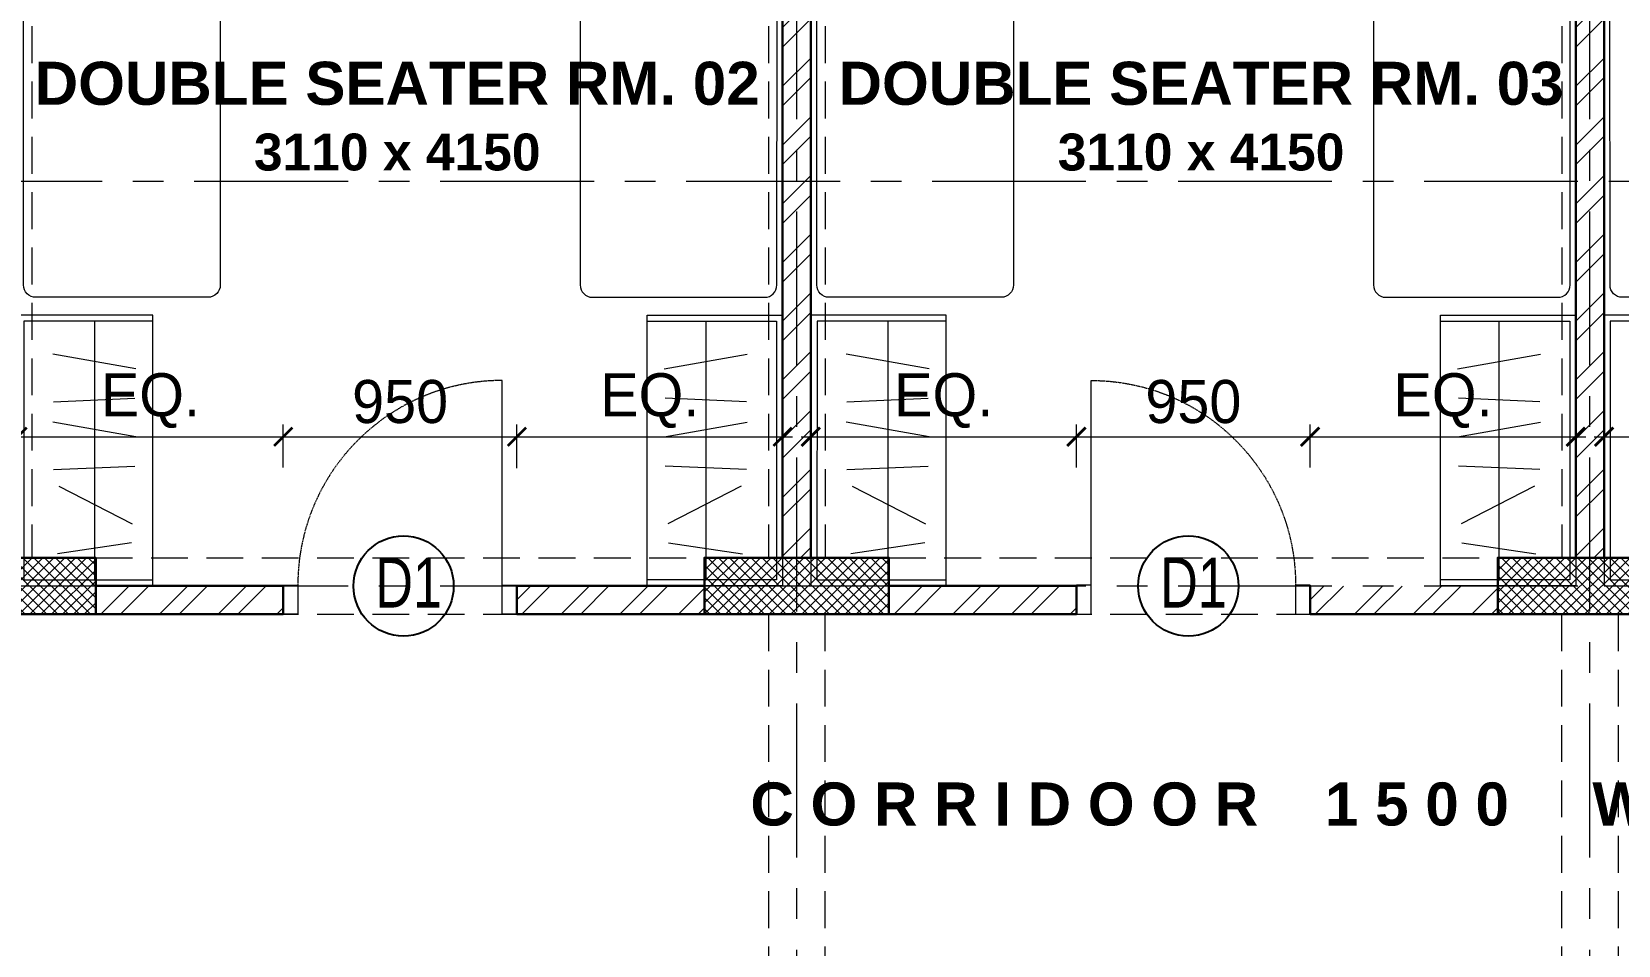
# Model space of a CAD drawing. Header units: millimetres. Extents: x -286480 to 108094, y -227925 to 10018.
# Drawn here: x -26056 to -19606, y -131929 to -128217 of the extents above; entities that cross this region are included whole.
import ezdxf

# ---------------------------------------------------------------- set-up
doc = ezdxf.new("R2010")
doc.units = ezdxf.units.MM
doc.header["$LTSCALE"] = 100
doc.header["$MEASUREMENT"] = 0
doc.header["$PDMODE"] = 67
doc.linetypes.add('CENTER', pattern=[2, 1.25, -0.25, 0.25, -0.25])
doc.linetypes.add('DASHED2', pattern=[0.375, 0.25, -0.125])
doc.layers.get('0').update_dxf_attribs({"lineweight": 25})
for name, color, linetype, lineweight in [('A-ANNO-COLUMN-HATCH', 253, 'Continuous', 9), ('A-ANNO-DOOR', 40, 'Continuous', 18), ('A-ANNO-GRID', 251, 'CENTER', 9), ('A-ANNO-TEXT', 7, 'Continuous', 25), ('A-ANNO-WALL', 1, 'Continuous', 30), ('beam', 3, 'Continuous', 20), ('dim', 7, 'Continuous', 13), ('DW-NO', 7, 'Continuous', 25), ('FURNITURE LAYOUT', 37, 'Continuous', 15), ('S-COL', 4, 'Continuous', 30), ('WALL HATCH', 24, 'Continuous', 9)]:
    doc.layers.add(name, color=color, linetype=linetype, lineweight=lineweight)
doc.styles.add('CENTURY-GOTHIC', font='GOTHIC.TTF', dxfattribs={"height": 175})
doc.styles.add('SIZE', font='arial.ttf', dxfattribs={"width": 0.75, "height": 200})
doc.styles.add('Tower', font='arial.ttf', dxfattribs={"height": 250})
doc.dimstyles.new('1.125', dxfattribs={"dimtxt": 175, "dimasz": 75, "dimexe": 50, "dimexo": 50, "dimgap": 50, "dimtad": 1, "dimdec": 0, "dimrnd": 5, "dimzin": 0, "dimdsep": 46, "dimtxsty": 'CENTURY-GOTHIC', "dimblk": 'ARCHTICK', "dimcen": 5, "dimdle": 40, "dimclrd": 256, "dimclre": 8, "dimclrt": 213, "dimadec": 0, "dimazin": 0, "dimtfac": 1, "dimtdec": 0, "dimtofl": 0, "dimtmove": 2, "dimatfit": 2, "dimldrblk": 'OPEN30', "dimfxl": 80, "dimtolj": 1, "dimtzin": 0, "dimlwd": 15, "dimlwe": 9, "dimarcsym": 1})

# ---------------------------------------------------------------- blocks, each defined once
blk = doc.blocks.new('_ArchTick')
at = {"const_width": 0.15}
blk.add_lwpolyline([(-0.5, -0.5), (0.5, 0.5)], dxfattribs=at)
blk = doc.blocks.new('*D339')
at = {"layer": 'Defpoints', "color": 0, "ltscale": 0.1, "transparency": 16777216}
for p in [(-25033.2, -129862.8), (-26113.2, -129923.4, -18.6), (-25033.2, -130038.4, -10.6)]:
    blk.add_point(p, dxfattribs=at)
at = {"layer": 'dim', "color": 8, "lineweight": 9, "ltscale": 0.1, "transparency": 16777216}
for p, q in [((-26113.2, -129873.4), (-26113.2, -129812.8)), ((-25033.2, -129988.4), (-25033.2, -129812.8))]:
    blk.add_line(p, q, dxfattribs=at)
at = {"layer": 'dim', "lineweight": 15, "ltscale": 0.1, "transparency": 16777216}
blk.add_line((-26153.2, -129862.8), (-24993.2, -129862.8), dxfattribs=at)
at = {"layer": 'dim', "lineweight": 15, "ltscale": 0.1, "transparency": 16777216, "xscale": 75, "yscale": 75, "zscale": 75, "rotation": 180}
blk.add_blockref('_ArchTick', (-26113.2, -129862.8), dxfattribs=at)
at = {"layer": 'dim', "lineweight": 15, "ltscale": 0.1, "transparency": 16777216, "xscale": 75, "yscale": 75, "zscale": 75}
blk.add_blockref('_ArchTick', (-25033.2, -129862.8), dxfattribs=at)
at = {"layer": 'dim', "color": 213, "ltscale": 0.1, "transparency": 16777216, "insert": (-25573.2, -129716.2), "char_height": 175, "attachment_point": 5, "style": 'CENTURY-GOTHIC'}
blk.add_mtext('\\A1;EQ.', dxfattribs=at)
blk = doc.blocks.new('_Open30')
at = {"color": 0, "linetype": 'ByBlock', "lineweight": -2}
for p, q in [((-1, 0.268), (0, 0)), ((0, 0), (-1, -0.268)), ((0, 0), (-1, 0))]:
    blk.add_line(p, q, dxfattribs=at)
blk = doc.blocks.new('*D340')
at = {"layer": 'Defpoints', "color": 0, "ltscale": 0.1, "transparency": 16777216}
for p in [(-24083.2, -129862.8), (-25033.2, -130038.4, -10.6), (-24083.2, -130040.9, -10.5)]:
    blk.add_point(p, dxfattribs=at)
at = {"layer": 'dim', "color": 8, "lineweight": 9, "ltscale": 0.1, "transparency": 16777216}
for p, q in [((-25033.2, -129988.4), (-25033.2, -129812.8)), ((-24083.2, -129990.9), (-24083.2, -129812.8))]:
    blk.add_line(p, q, dxfattribs=at)
at = {"layer": 'dim', "lineweight": 15, "ltscale": 0.1, "transparency": 16777216}
blk.add_line((-25073.2, -129862.8), (-24043.2, -129862.8), dxfattribs=at)
at = {"layer": 'dim', "lineweight": 15, "ltscale": 0.1, "transparency": 16777216, "xscale": 75, "yscale": 75, "zscale": 75, "rotation": 180}
blk.add_blockref('_ArchTick', (-25033.2, -129862.8), dxfattribs=at)
at = {"layer": 'dim', "lineweight": 15, "ltscale": 0.1, "transparency": 16777216, "xscale": 75, "yscale": 75, "zscale": 75}
blk.add_blockref('_ArchTick', (-24083.2, -129862.8), dxfattribs=at)
at = {"layer": 'dim', "color": 213, "ltscale": 0.1, "transparency": 16777216, "insert": (-24558.2, -129720.9), "char_height": 175, "attachment_point": 5, "style": 'CENTURY-GOTHIC'}
blk.add_mtext('\\A1;950', dxfattribs=at)
blk = doc.blocks.new('*D341')
at = {"layer": 'Defpoints', "color": 0, "ltscale": 0.1, "transparency": 16777216}
for p in [(-23003.2, -129862.8), (-24083.2, -130040.9, -10.5), (-23003.2, -130038.4, -6.7)]:
    blk.add_point(p, dxfattribs=at)
at = {"layer": 'dim', "color": 8, "lineweight": 9, "ltscale": 0.1, "transparency": 16777216}
for p, q in [((-24083.2, -129990.9), (-24083.2, -129812.8)), ((-23003.2, -129988.4), (-23003.2, -129812.8))]:
    blk.add_line(p, q, dxfattribs=at)
at = {"layer": 'dim', "lineweight": 15, "ltscale": 0.1, "transparency": 16777216}
blk.add_line((-24123.2, -129862.8), (-22963.2, -129862.8), dxfattribs=at)
at = {"layer": 'dim', "lineweight": 15, "ltscale": 0.1, "transparency": 16777216, "xscale": 75, "yscale": 75, "zscale": 75, "rotation": 180}
blk.add_blockref('_ArchTick', (-24083.2, -129862.8), dxfattribs=at)
at = {"layer": 'dim', "lineweight": 15, "ltscale": 0.1, "transparency": 16777216, "xscale": 75, "yscale": 75, "zscale": 75}
blk.add_blockref('_ArchTick', (-23003.2, -129862.8), dxfattribs=at)
at = {"layer": 'dim', "color": 213, "ltscale": 0.1, "transparency": 16777216, "insert": (-23543.2, -129716.2), "char_height": 175, "attachment_point": 5, "style": 'CENTURY-GOTHIC'}
blk.add_mtext('\\A1;EQ.', dxfattribs=at)
blk = doc.blocks.new('*D342')
at = {"layer": 'Defpoints', "color": 0, "ltscale": 0.1, "transparency": 16777216}
for p in [(-21808.2, -129862.8), (-22888.2, -129923.4, -18.6), (-21808.2, -130038.4, -6.7)]:
    blk.add_point(p, dxfattribs=at)
at = {"layer": 'dim', "color": 8, "lineweight": 9, "ltscale": 0.1, "transparency": 16777216}
for p, q in [((-22888.2, -129873.4), (-22888.2, -129812.8)), ((-21808.2, -129988.4), (-21808.2, -129812.8))]:
    blk.add_line(p, q, dxfattribs=at)
at = {"layer": 'dim', "lineweight": 15, "ltscale": 0.1, "transparency": 16777216}
blk.add_line((-22928.2, -129862.8), (-21768.2, -129862.8), dxfattribs=at)
at = {"layer": 'dim', "lineweight": 15, "ltscale": 0.1, "transparency": 16777216, "xscale": 75, "yscale": 75, "zscale": 75, "rotation": 180}
blk.add_blockref('_ArchTick', (-22888.2, -129862.8), dxfattribs=at)
at = {"layer": 'dim', "lineweight": 15, "ltscale": 0.1, "transparency": 16777216, "xscale": 75, "yscale": 75, "zscale": 75}
blk.add_blockref('_ArchTick', (-21808.2, -129862.8), dxfattribs=at)
at = {"layer": 'dim', "color": 213, "ltscale": 0.1, "transparency": 16777216, "insert": (-22348.2, -129716.2), "char_height": 175, "attachment_point": 5, "style": 'CENTURY-GOTHIC'}
blk.add_mtext('\\A1;EQ.', dxfattribs=at)
blk = doc.blocks.new('*D343')
at = {"layer": 'Defpoints', "color": 0, "ltscale": 0.1, "transparency": 16777216}
for p in [(-20858.2, -129862.8), (-21808.2, -130038.4, -6.7), (-20858.2, -130038.4, -6.7)]:
    blk.add_point(p, dxfattribs=at)
at = {"layer": 'dim', "color": 8, "lineweight": 9, "ltscale": 0.1, "transparency": 16777216}
for p, q in [((-21808.2, -129988.4), (-21808.2, -129812.8)), ((-20858.2, -129988.4), (-20858.2, -129812.8))]:
    blk.add_line(p, q, dxfattribs=at)
at = {"layer": 'dim', "lineweight": 15, "ltscale": 0.1, "transparency": 16777216}
blk.add_line((-21848.2, -129862.8), (-20818.2, -129862.8), dxfattribs=at)
at = {"layer": 'dim', "lineweight": 15, "ltscale": 0.1, "transparency": 16777216, "xscale": 75, "yscale": 75, "zscale": 75, "rotation": 180}
blk.add_blockref('_ArchTick', (-21808.2, -129862.8), dxfattribs=at)
at = {"layer": 'dim', "lineweight": 15, "ltscale": 0.1, "transparency": 16777216, "xscale": 75, "yscale": 75, "zscale": 75}
blk.add_blockref('_ArchTick', (-20858.2, -129862.8), dxfattribs=at)
at = {"layer": 'dim', "color": 213, "ltscale": 0.1, "transparency": 16777216, "insert": (-21333.2, -129720.9), "char_height": 175, "attachment_point": 5, "style": 'CENTURY-GOTHIC'}
blk.add_mtext('\\A1;950', dxfattribs=at)
blk = doc.blocks.new('*D344')
at = {"layer": 'Defpoints', "color": 0, "ltscale": 0.1, "transparency": 16777216}
for p in [(-18583.2, -129862.8), (-19663.2, -129923.4, -18.6), (-18583.2, -130038.4, -4.9)]:
    blk.add_point(p, dxfattribs=at)
at = {"layer": 'dim', "color": 8, "lineweight": 9, "ltscale": 0.1, "transparency": 16777216}
for p, q in [((-19663.2, -129873.4), (-19663.2, -129812.8)), ((-18583.2, -129988.4), (-18583.2, -129812.8))]:
    blk.add_line(p, q, dxfattribs=at)
at = {"layer": 'dim', "lineweight": 15, "ltscale": 0.1, "transparency": 16777216}
blk.add_line((-19703.2, -129862.8), (-18543.2, -129862.8), dxfattribs=at)
at = {"layer": 'dim', "lineweight": 15, "ltscale": 0.1, "transparency": 16777216, "xscale": 75, "yscale": 75, "zscale": 75, "rotation": 180}
blk.add_blockref('_ArchTick', (-19663.2, -129862.8), dxfattribs=at)
at = {"layer": 'dim', "lineweight": 15, "ltscale": 0.1, "transparency": 16777216, "xscale": 75, "yscale": 75, "zscale": 75}
blk.add_blockref('_ArchTick', (-18583.2, -129862.8), dxfattribs=at)
at = {"layer": 'dim', "color": 213, "ltscale": 0.1, "transparency": 16777216, "insert": (-19123.2, -129716.2), "char_height": 175, "attachment_point": 5, "style": 'CENTURY-GOTHIC'}
blk.add_mtext('\\A1;EQ.', dxfattribs=at)
blk = doc.blocks.new('*D350')
at = {"layer": 'Defpoints', "color": 0, "ltscale": 0.1, "transparency": 16777216}
for p in [(-19778.2, -129862.8), (-19778.2, -129923.4, -18.6), (-20858.2, -130038.4, -6.7)]:
    blk.add_point(p, dxfattribs=at)
at = {"layer": 'dim', "color": 8, "lineweight": 9, "ltscale": 0.1, "transparency": 16777216}
for p, q in [((-20858.2, -129988.4), (-20858.2, -129812.8)), ((-19778.2, -129873.4), (-19778.2, -129812.8))]:
    blk.add_line(p, q, dxfattribs=at)
at = {"layer": 'dim', "lineweight": 15, "ltscale": 0.1, "transparency": 16777216}
blk.add_line((-20898.2, -129862.8), (-19738.2, -129862.8), dxfattribs=at)
at = {"layer": 'dim', "lineweight": 15, "ltscale": 0.1, "transparency": 16777216, "xscale": 75, "yscale": 75, "zscale": 75, "rotation": 180}
blk.add_blockref('_ArchTick', (-20858.2, -129862.8), dxfattribs=at)
at = {"layer": 'dim', "lineweight": 15, "ltscale": 0.1, "transparency": 16777216, "xscale": 75, "yscale": 75, "zscale": 75}
blk.add_blockref('_ArchTick', (-19778.2, -129862.8), dxfattribs=at)
at = {"layer": 'dim', "color": 213, "ltscale": 0.1, "transparency": 16777216, "insert": (-20318.2, -129716.2), "char_height": 175, "attachment_point": 5, "style": 'CENTURY-GOTHIC'}
blk.add_mtext('\\A1;EQ.', dxfattribs=at)
blk = doc.blocks.new('door-700')
at = {"linetype": 'Continuous'}
for p, q in [((-50, 100), (-50, 800)), ((-800, 100), (-800, 0)), ((0, 100), (0, 0))]:
    blk.add_line(p, q, dxfattribs=at)
at = {"linetype": 'DASHED2', "ltscale": 0.1}
blk.add_arc((-50, 100), 700, 90, 180, dxfattribs=at)
at = {"linetype": 'Continuous'}
for points in [[(-750, 0), (-800, 0), (-800, 100), (-750, 100)], [(0, 0), (-50, 0), (-50, 100), (0, 100)]]:
    blk.add_3dface(points, dxfattribs=at)
blk = doc.blocks.new('A$C0E3E786B-flat-1')
at = {"ltscale": 0.1}
for p, q in [((855.2, 288.7, 0), (240.1, -46.1, 0)), ((1735, -1224.8, 0), (922.8, 268.6, 0)), ((220.2, -113.9, 0), (1032.4, -1607.3, 0)), ((1444.7, -899.7, 0), (752.9, -1093.3, 0)), ((829.6, -1234.5, 0), (1444.7, -899.7, 0)), ((1500.5, -885, 0), (875.6, -1225.1, 0)), ((1532.3, -852, 0), (1444.7, -899.7, 0)), ((1500.5, -885, 0), (1482.4, -924.7, 0)), ((1701.1, -1254, 0), (1500.5, -885, 0)), ((875.6, -1225.1, 0), (918.9, -1231.4, 0)), ((1076.3, -1594.1, 0), (875.6, -1225.1, 0)), ((1076.3, -1594.1, 0), (1701.1, -1254, 0)), ((1701.1, -1254, 0), (1654.4, -1240.9, 0)), ((1100.1, -1627.4, 0), (1715.1, -1292.6, 0)), ((1076.3, -1594.1, 0), (1090.9, -1547.7, 0))]:
    blk.add_line(p, q, dxfattribs=at)
for centre, start_param, end_param in [((879, 244.7, 0), 1.628397, 3.199193), ((264, -90, 0), 3.199193, 4.76999), ((1691.3, -1248.7, 0), 0.057601, 1.628397), ((1076.2, -1583.5, 0), 4.76999, 6.340786)]:
    blk.add_ellipse(centre, major_axis=(21.3, -45.2), ratio=0.996988, start_param=start_param, end_param=end_param, dxfattribs=at)
blk = doc.blocks.new('cb')
at = {"layer": 'FURNITURE LAYOUT', "ltscale": 0.1, "extrusion": (-0.008908, -0.002858, 0.999956)}
for p, q in [((-25800.7, -129393.6, 17.8), (-25800.7, -130443.6, 14.8)), ((-25632.1, -129587.2, 18.8), (-25969.4, -129527.9, 16)), ((-25967, -129720.4, 15.4), (-25636.4, -129706.4, 18.4)), ((-25632.1, -129862.6, 18), (-25969.4, -129803.2, 15.2)), ((-25967, -129995.7, 14.6), (-25636.4, -129981.8, 17.6)), ((-25945.4, -130063.9, 14.6), (-25647.1, -130217, 16.9)), ((-25649.6, -130293.4, 16.6), (-25950.5, -130338.9, 13.8))]:
    blk.add_line(p, q, dxfattribs=at)
at = {"layer": 'FURNITURE LAYOUT', "ltscale": 0.1, "extrusion": (-0.008908, -0.002858, 0.999956), "elevation": 617.5}
blk.add_lwpolyline([(-26112, -129367.4), (-26112.1, -130467.4), (-25562.1, -130467.4), (-25562, -129367.4)], close=True, dxfattribs=at)
blk.add_lwpolyline([(-25562, -129392.4), (-26087, -129392.4), (-26087.1, -130442.4), (-25562.1, -130442.4)], dxfattribs=at)

msp = doc.modelspace()

# ---------------------------------------------------------------- hatches: boundary and pattern name
at = {"layer": 'A-ANNO-COLUMN-HATCH', "lineweight": 9, "ltscale": 0.1}
h = msp.add_hatch(dxfattribs=at)
h.set_pattern_fill('ANSI37', color=256, scale=250)
h.set_pattern_definition([(45, (-136293.143, -142349.6), (-22.097087, 22.097087), []), (135, (-136293.143, -142349.6), (-22.097087, -22.097087), [])])
h.paths.add_polyline_path([(-25795.7, -130584.3), (-26545.7, -130584.3), (-26545.7, -130354.3), (-25795.7, -130354.3)])
h = msp.add_hatch(dxfattribs=at)
h.set_pattern_fill('ANSI37', color=256, scale=250)
h.set_pattern_definition([(45, (-136293.143, -142349.6), (-22.097087, 22.097087), []), (135, (-136293.143, -142349.6), (-22.097087, -22.097087), [])])
h.paths.add_polyline_path([(-22570.7, -130584.3), (-23320.7, -130584.3), (-23320.7, -130354.3), (-22570.7, -130354.3)])
h = msp.add_hatch(dxfattribs=at)
h.set_pattern_fill('ANSI37', color=256, scale=250)
h.set_pattern_definition([(45, (-136293.143, -142349.6), (-22.097087, 22.097087), []), (135, (-136293.143, -142349.6), (-22.097087, -22.097087), [])])
h.paths.add_polyline_path([(-19345.7, -130584.3), (-20095.7, -130584.3), (-20095.7, -130354.3), (-19345.7, -130354.3)])
at = {"layer": 'WALL HATCH', "ltscale": 0.1}
h = msp.add_hatch(dxfattribs=at)
h.set_pattern_fill('ANSI32', color=256, scale=450, style=0)
h.set_pattern_definition([(45, (6830.31, -520.75), (-119.32427, 119.32427), []), (45, (6909.86, -520.75), (-119.32427, 119.32427), [])])
h.paths.add_polyline_path([(-22888.2, -127369.3), (-23003.2, -127369.3), (-23003.2, -130354.2), (-22888.2, -130354.2)])
h = msp.add_hatch(dxfattribs=at)
h.set_pattern_fill('ANSI32', color=256, scale=450, style=0)
h.set_pattern_definition([(45, (10055.31, -520.75), (-119.32427, 119.32427), []), (45, (10134.86, -520.75), (-119.32427, 119.32427), [])])
h.paths.add_polyline_path([(-19663.2, -127369.3), (-19778.2, -127369.3), (-19778.2, -130354.2), (-19663.2, -130354.2)])
h = msp.add_hatch(dxfattribs=at)
h.set_pattern_fill('ANSI32', color=256, scale=450, style=0)
h.set_pattern_definition([(45, (-17794.74, -5427.82), (-119.32427, 119.32427), []), (45, (-17715.19, -5427.82), (-119.32427, 119.32427), [])])
h.paths.add_polyline_path([(-25033.2, -130469.3), (-25033.2, -130584.3), (-25795.7, -130584.3), (-25795.7, -130469.3)])
h = msp.add_hatch(dxfattribs=at)
h.set_pattern_fill('ANSI32', color=256, scale=450, style=0)
h.set_pattern_definition([(45, (-16162.12, -5427.81), (-119.32427, 119.32427), []), (45, (-16082.57, -5427.81), (-119.32427, 119.32427), [])])
h.paths.add_polyline_path([(-24083.2, -130584.3), (-24083.2, -130469.3), (-23320.7, -130469.3), (-23320.7, -130584.3)])
h = msp.add_hatch(dxfattribs=at)
h.set_pattern_fill('ANSI32', color=256, scale=450, style=0)
h.set_pattern_definition([(45, (-14569.74, -5427.82), (-119.32427, 119.32427), []), (45, (-14490.19, -5427.82), (-119.32427, 119.32427), [])])
h.paths.add_polyline_path([(-22570.7, -130584.3), (-22570.7, -130469.3), (-21808.2, -130469.3), (-21808.2, -130584.3)])
h = msp.add_hatch(dxfattribs=at)
h.set_pattern_fill('ANSI32', color=256, scale=450, style=0)
h.set_pattern_definition([(45, (-12937.12, -5427.81), (-119.32427, 119.32427), []), (45, (-12857.57, -5427.81), (-119.32427, 119.32427), [])])
h.paths.add_polyline_path([(-20095.7, -130469.3), (-20858.2, -130469.4), (-20858.2, -130584.4), (-20095.7, -130584.3)])

# ---------------------------------------------------------------- linework, layer by layer
at = {"layer": 'A-ANNO-GRID', "ltscale": 5}
for p, q in [((-22945.7, -140572.3, -22.3), (-22945.7, -124305.5, -22.3)), ((-19720.7, -140572.3, -20.7), (-19720.7, -124305.5, -20.7)), ((-30394.7, -128824.3, 12), (-4567.5, -128824.3, 12)), ((-30394.7, -130469.3, 11.7), (-4567.5, -130469.3, 11.7))]:
    msp.add_line(p, q, dxfattribs=at)
at = {"layer": 'A-ANNO-WALL', "ltscale": 0.1, "extrusion": (-5.90536e-11, -0.002858, 0.999996)}
for p, q in [((-23003.2, -127369.3, 20.8), (-23003.2, -130354.3, 12.3)), ((-19663.2, -127369.3, 20.8), (-19663.2, -130354.3, 12.3)), ((-25033.2, -130469.3, 12), (-25795.7, -130469.3, 12)), ((-25033.2, -130584.3, 14.4), (-25033.2, -130469.3, 14.7)), ((-23320.7, -130469.3, 12), (-24083.2, -130469.3, 12)), ((-24083.2, -130584.3, 14.6), (-24083.2, -130469.3, 14.9)), ((-25033.2, -130584.3, 10.6), (-25795.7, -130584.3, -20.7)), ((-23320.7, -130584.3, 11.7), (-24083.2, -130584.3, 11.7))]:
    msp.add_line(p, q, dxfattribs=at)
at = {"layer": 'A-ANNO-WALL', "ltscale": 0.1, "extrusion": (5.90536e-11, -0.002858, 0.999996)}
for p, q in [((-22888.2, -127369.3, 20.8), (-22888.2, -130354.3, 12.3)), ((-19778.2, -127369.3, 20.8), (-19778.2, -130354.3, 12.3)), ((-22570.7, -130469.3, 12.5), (-21808.2, -130469.3, 18.7)), ((-21808.2, -130584.3, 18.3), (-21808.2, -130469.3, 18.7)), ((-20858.2, -130584.3, 18.3), (-20858.2, -130469.3, 18.6)), ((-22570.7, -130584.3, 12.1), (-21808.2, -130584.3, 18.3)), ((-20858.2, -130584.3, 18.3), (-20095.7, -130584.3, -21.1))]:
    msp.add_line(p, q, dxfattribs=at)
at = {"layer": 'beam', "linetype": 'DASHED2', "ltscale": 6}
for p, q in [((-26055.7, -126844.3, 24.5), (-26055.7, -130354.3, -20.7)), ((-23060.7, -126844.3, 24.5), (-23060.7, -130354.3, -20.7)), ((-22830.7, -126844.3, 24.5), (-22830.7, -130354.3, -20.7)), ((-19835.7, -126844.3, 26), (-19835.7, -130354.3, -19.2)), ((-25795.7, -130354.3, -20.7), (-23320.7, -130354.3, -20.7)), ((-22570.7, -130354.3, -20.7), (-20095.7, -130354.3, -20.7)), ((-25795.7, -130584.3, -20.7), (-23320.7, -130584.3, -20.7)), ((-23060.9, -130584.3, 27), (-23060.9, -132084.3, 47.7)), ((-22830.9, -130584.3, 27), (-22830.9, -132084.3, 47.7)), ((-22570.7, -130584.3, -20.7), (-20095.7, -130584.3, -20.7)), ((-19835.9, -130584.3, 28.5), (-19835.9, -132084.3, 49.3)), ((-19605.9, -130584.3, 28.5), (-19605.9, -132084.3, 49.3))]:
    msp.add_line(p, q, dxfattribs=at)
at = {"layer": 'DW-NO', "color": 51}
for centre in [(-24544.2, -130469.4, 470.9), (-21353.5, -130469.4, 281.3)]:
    msp.add_circle(centre, 203.6, dxfattribs=at)
at = {"layer": 'S-COL', "ltscale": 0.1, "elevation": -20.7}
for points in [[(-25795.7, -130584.3), (-26545.7, -130584.3), (-26545.7, -130354.3), (-25795.7, -130354.3)], [(-22570.7, -130584.3), (-23320.7, -130584.3), (-23320.7, -130354.3), (-22570.7, -130354.3)], [(-19345.7, -130584.3), (-20095.7, -130584.3), (-20095.7, -130354.3), (-19345.7, -130354.3)]]:
    msp.add_lwpolyline(points, close=True, dxfattribs=at)

# ---------------------------------------------------------------- block references
at = {"layer": 'A-ANNO-DOOR', "extrusion": (-5.90536e-11, -0.002858, 0.999996), "xscale": 1.187500030388742, "yscale": 1.187500030388742, "zscale": 1.187500030388742}
msp.add_blockref('door-700', (-24083.2, -130583.6, 387.6), dxfattribs=at)
at = {"layer": 'A-ANNO-DOOR', "extrusion": (5.90536e-11, -0.002858, 0.999996), "xscale": -1.187500030388742, "yscale": 1.187500030388742, "zscale": 1.187500030388742}
msp.add_blockref('door-700', (-21808.2, -130583.6, 391.7), dxfattribs=at)
at = {"layer": 'FURNITURE LAYOUT', "ltscale": 0.1, "extrusion": (-5.3212e-11, -0.002858, 0.999996), "zscale": -0.9999999999999997, "rotation": 151.4407747083502}
for p in [(-26112.2, -129450.8, 367.8), (-22887.2, -129450.8, 367.8), (-19662.2, -129450.8, 367.8)]:
    msp.add_blockref('A$C0E3E786B-flat-1', p, dxfattribs=at)
at = {"layer": 'FURNITURE LAYOUT', "ltscale": 0.1, "extrusion": (5.3212e-11, -0.002858, 0.999996), "xscale": -1, "zscale": -1, "rotation": 208.5592252917924}
for p in [(-26228.1, -129450.8, 367.8), (-23003.1, -129450.8, 367.8), (-19778.1, -129450.8, 367.8)]:
    msp.add_blockref('A$C0E3E786B-flat-1', p, dxfattribs=at)
at = {"layer": 'FURNITURE LAYOUT'}
for p in [(0, 0), (3225, 0, 0), (6450, 0, 0)]:
    msp.add_blockref('cb', p, dxfattribs=at)
at = {"layer": 'FURNITURE LAYOUT', "xscale": -1}
for p in [(-49116.4, 0, 0), (-45891.4, 0, 0)]:
    msp.add_blockref('cb', p, dxfattribs=at)

# ---------------------------------------------------------------- texts
at = {"layer": 'A-ANNO-TEXT', "char_height": 150, "attachment_point": 5, "style": 'Tower'}
for s, insert, width in [('{\\fArial|b1|i0|c0|p34;\\H1.1667x;DOUBLE SEATER RM. 02\\P\\H0.85714x;3110 x 4150}', (-24569.8, -128561.1, 23.2), 3316.986), ('{\\fArial|b1|i0|c0|p34;\\H1.1667x;DOUBLE SEATER RM. 03\\P\\H0.85714x;3110 x 4150}', (-21301.8, -128561.1, 23.2), 3196.873), ('{\\fArial|b1|i0|c0|p34;\\H1.1667x;C O R R I D O O R    1 5 0 0     W I D E }', (-21001.4, -131356.4, 23.2), 4500)]:
    msp.add_mtext(s, dxfattribs=dict(at, insert=insert, width=width))
at = {"layer": 'DW-NO', "color": 51, "style": 'SIZE', "width": 0.75}
for p in [(-24659, -130557, 470.9), (-21468.3, -130557, 281.3)]:
    msp.add_text('D1', height=202.67, dxfattribs=at).set_placement(p)

# ---------------------------------------------------------------- dimensions: what is measured, and where the dimension line sits
at = {"layer": 'dim', "ltscale": 0.1}
for base, p1, p2, picture, middle in [((-25033.2, -129862.8, 25.1), (-26113.2, -129923.4, 6.6), (-25033.2, -130038.4, 14.5), '*D339', (-25573.2, -129716.2, 25.1)), ((-23003.2, -129862.8, 25.1), (-24083.2, -130040.9, 14.6), (-23003.2, -130038.4, 18.4), '*D341', (-23543.2, -129716.2, 25.1)), ((-21808.2, -129862.8, 25.1), (-22888.2, -129923.4, 6.6), (-21808.2, -130038.4, 18.5), '*D342', (-22348.2, -129716.2, 25.1)), ((-19778.2, -129862.8, 25.1), (-20858.2, -130038.4, 18.5), (-19778.2, -129923.4, 6.6), '*D350', (-20318.2, -129716.2, 25.1)), ((-18583.2, -129862.8, 25.1), (-19663.2, -129923.4, 6.6), (-18583.2, -130038.4, 20.3), '*D344', (-19123.2, -129716.2, 25.1))]:
    dim = msp.add_linear_dim(base=base, p1=p1, p2=p2, angle=180, text='EQ.', dimstyle='1.125', dxfattribs=at)
    dim.commit()
    dim.dimension.update_dxf_attribs({"geometry": picture, "text_midpoint": middle})
for base, p1, p2, picture, middle in [((-24083.2, -129862.8, 25.1), (-25033.2, -130038.4, 14.5), (-24083.2, -130040.9, 14.6), '*D340', (-24558.2, -129720.9, 25.1)), ((-20858.2, -129862.8, 25.1), (-21808.2, -130038.4, 18.5), (-20858.2, -130038.4, 18.5), '*D343', (-21333.2, -129720.9, 25.1))]:
    dim = msp.add_linear_dim(base=base, p1=p1, p2=p2, angle=180, dimstyle='1.125', dxfattribs=at)
    dim.commit()
    dim.dimension.update_dxf_attribs({"geometry": picture, "text_midpoint": middle})

doc.saveas('drawing.dxf')
